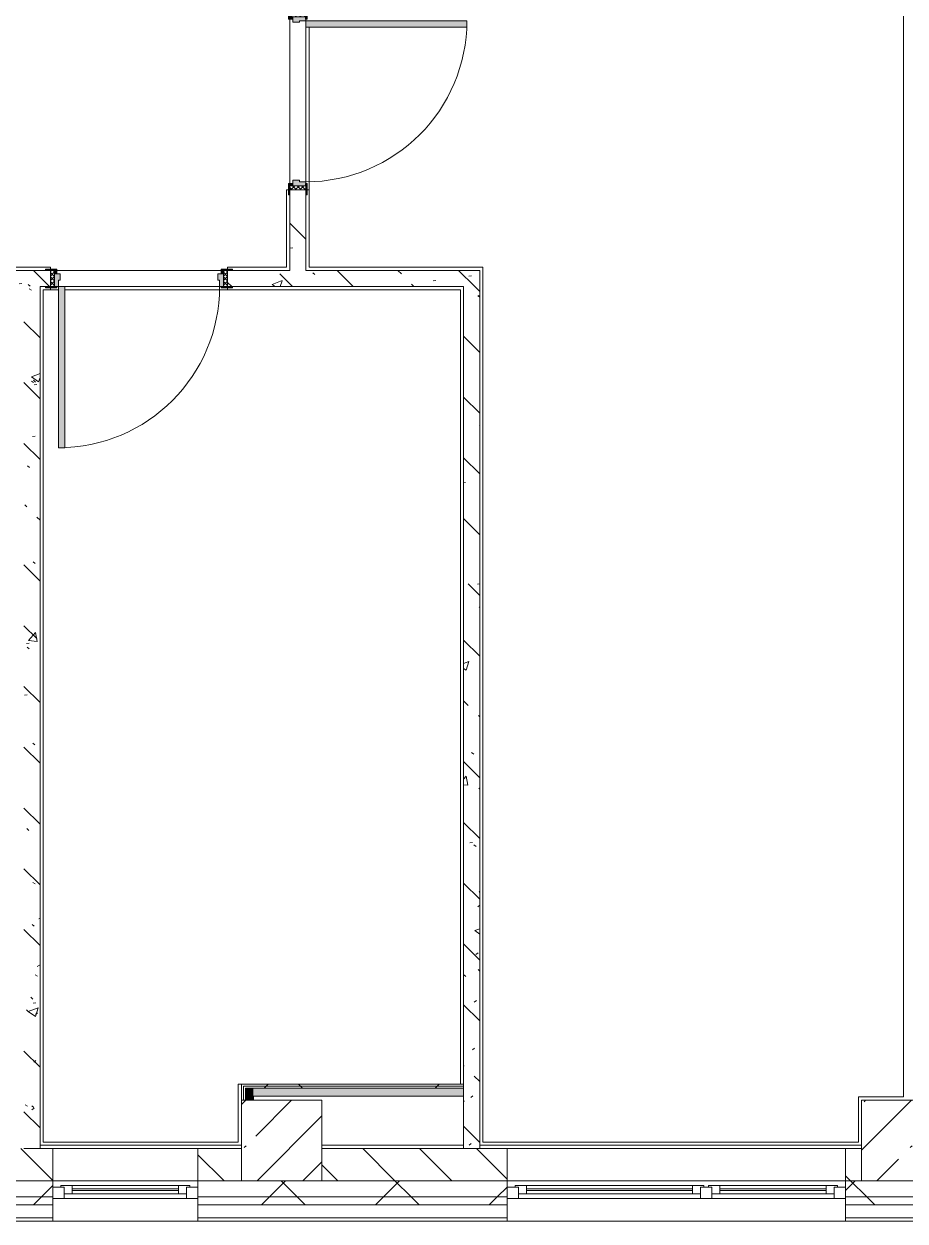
# Model space of a CAD drawing. Header units: millimetres. Extents: x 81676 to 276943, y -8553 to 29000.
# Drawn here: x 226963 to 232433, y 3300 to 10730 of the extents above; entities that cross this region are included whole.
import ezdxf

# ---------------------------------------------------------------- set-up
doc = ezdxf.new("R2010")
doc.units = ezdxf.units.MM
for name, color, linetype, lineweight, true_color in [('A-DOOR-3', 7, 'Continuous', 5, 0xe2e2e2), ('A-DOOR-4', 7, 'Continuous', 5, 0xaaaaaa), ('A-DOOR-FRAM-2', 7, 'Continuous', 5, 0xe2e2e2), ('A-DOOR-FRAM-3', 7, 'Continuous', 5, 0xaaaaaa), ('A-FLOR-3', 7, 'Continuous', 5, 0xaaaaaa), ('I-WALL-1', 7, 'Continuous', 5, 0xe7e7e7), ('I-WALL-2', 7, 'Continuous', 9, 0xe7e7e7), ('I-WALL-5', 7, 'Continuous', 5, 0x787878)]:
    doc.layers.add(name, color=color, linetype=linetype, lineweight=lineweight, true_color=true_color)
for name, color, linetype, lineweight in [('A-GLAZ-2', 7, 'Continuous', 5), ('A-WALL', 7, 'Continuous', 9), ('A-WALL-6', 7, 'Continuous', 5), ('I-WALL-3', 7, 'Continuous', 5), ('S-COLS-1', 7, 'Continuous', 5)]:
    doc.layers.add(name, color=color, linetype=linetype, lineweight=lineweight)
pattern_1 = [(45, (147962.96, 0), (-353.5534, 353.5534), []), (135, (147962.96, 0), (-353.5534, -353.5534), [])]
pattern_2 = [(135, (147962.96, 0), (-377.1708, -377.1708), [533.4, -88.9, 17.78, -88.9]), (135, (147962.96, 376.94), (-377.1708, -377.1708), []), (50, (147962.96, 0), (637.6445, -55.7866), [66.675, -733.425]), (355, (147962.96, 0), (-123.3494, 668.699), [53.34, -586.74]), (100.451, (148016.1, -4.65), (514.299, 612.908), [56.665, -623.315]), (46.184, (147963, 177.8), (948.7764, -147.15), [100.012, -1100.137]), (96.636, (148042, 165.5), (830.909, 865.997), [84.998, -934.973]), (351.184, (147963, 177.8), (830.918, 865.988), [80.01, -880.11]), (21, (148051.86, 133.35), (530.6506, -357.9283), [66.675, -733.425]), (326, (148051.86, 133.35), (216.308, 644.6585), [53.34, -586.74]), (71.451, (148096.1, 103.5), (746.9596, 286.7243), [56.665, -623.315]), (37.5, (147962.96, 0), (10.81053, 295.9426), [16.764, -562.864, 16.764, -578.866, -588.962]), (37.5, (147962.96, 0), (10.81053, 295.9426), [-1175.258, 16.764, -572.198]), (7.5, (147962.96, 0), (233.8692, 350.6318), [16.764, -322.834, 16.764, -549.529, -224.472]), (7.5, (147962.96, 0), (233.8692, 350.6318), [-905.891, 16.764, -207.708]), (327.5, (147764.71, 0), (474.5678, -20.0513), [16.764, -205.486, 16.764, -676.656, -920.115]), (327.5, (147764.71, 0), (474.5678, -20.0513), [-915.67, 16.764, -903.351]), (317.5, (147675.8, 0), (518.4522, 88.9934), [16.764, -272.161, 16.764, -443.738, -653.415]), (317.5, (147675.8, 0), (518.4522, 88.9934), [-749.427, 16.764, -636.651])]
pattern_3 = [(135, (1751.41, 114.685), (-14.14214, -14.14214), []), (225, (1751.41, 114.685), (14.14214, -14.14214), [])]
pattern_4 = [(45, (-371.384, 114.685), (-14.1421, 14.1421), []), (135, (-371.384, 114.685), (-14.1421, -14.1421), [])]
pattern_5 = [(45, (147962.96, 0), (-530.33, 530.33), []), (135, (147962.96, 0), (-530.33, -530.33), [])]

# ---------------------------------------------------------------- blocks, each defined once
blk = doc.blocks.new('BSC_Колонна _Прямоугольная - 500х500-V27-1_6_3_птичка')
at = {"layer": 'S-COLS-1'}
h = blk.add_hatch(dxfattribs=at)
h.set_pattern_fill('FP_50', color=256, style=0, pattern_type=2)
h.set_pattern_definition([(45, (-80600, -3800), (-285.1231, 285.1231), []), (45, (-80314.88, -3800), (-285.1231, 285.1231), [504.031, -100.806, 16.764, -84.042])])
h.paths.add_polyline_path([(250, -250), (250, 250), (-250, 250), (-250, -250), (140.6, -250)])
for p, q in [((250, 250), (-250, 250)), ((-250, 250), (-250, -250)), ((250, -250), (250, 250)), ((-250, -250), (250, -250))]:
    blk.add_line(p, q, dxfattribs=at)
blk = doc.blocks.new('110_Дверь_СКБ_1Ст_Внутренняя1 - Д-4 _л_ 1100x2100h_су мгн-33293497-1_6_3_птичка')
at = {"layer": 'A-DOOR-3'}
h = blk.add_hatch(color=256, dxfattribs=at)
h.paths.add_polyline_path([(537.5, 50), (512.5, 50), (512.5, 10), (502.5, 10), (502.5, -30), (537.5, -30)])
h.paths.add_polyline_path([(-512.5, 50), (-507.1, -30), (-477.5, -30), (-477.5, 10), (-487.5, 10), (-487.5, 50), (-497.5, 50)])
at = {"layer": 'A-DOOR-4'}
h = blk.add_hatch(dxfattribs=at)
h.set_pattern_fill('FP_68', color=256, style=0, pattern_type=2)
h.set_pattern_definition(pattern_3)
h.paths.add_polyline_path([(537.5, 50), (537.5, -50), (562.5, -50), (562.5, 50)])
at = {"layer": 'A-DOOR-FRAM-2'}
for points in [[(472.5, 1050), (472.5, 50), (512.5, 50), (512.5, 1050)], [(-506.7, 58), (-567.5, 58), (-567.5, 50), (-497.5, 50), (-497.5, 58)], [(542.5, 58), (522.5, 58), (522.5, 50), (592.5, 50), (592.5, 58), (562.5, 58)], [(-522.3, -50), (-567.5, -50), (-567.5, -58), (-497.5, -58), (-497.5, -50), (-512.5, -50)], [(-497.5, -30), (-512.5, -30), (-512.5, -50), (-497.5, -50)], [(537.5, -30), (522.5, -30), (522.5, -50), (537.5, -50)], [(522.5, -50), (522.5, -58), (592.5, -58), (592.5, -50), (537.5, -50)]]:
    blk.add_hatch(color=256, dxfattribs=at).paths.add_polyline_path(points)
at = {"layer": 'A-DOOR-FRAM-3'}
h = blk.add_hatch(dxfattribs=at)
h.set_pattern_fill('FP_69', color=256, style=0, pattern_type=2)
h.set_pattern_definition(pattern_4)
h.paths.add_polyline_path([(-537.5, 50), (-537.5, -50), (-512.5, -50), (-512.5, 50)])
at = {"layer": 'A-DOOR-4'}
for p, q in [((512.5, 1050), (472.5, 1050)), ((472.5, 1050), (472.5, 50)), ((512.5, 50), (512.5, 1050)), ((472.5, 50), (512.5, 50))]:
    blk.add_line(p, q, dxfattribs=at)
blk.add_arc((512.5, 50), 1000, 90, 180, dxfattribs=at)
at = {"layer": 'A-DOOR-FRAM-3'}
for p, q in [((-497.5, 58), (-567.5, 58)), ((-567.5, 58), (-567.5, 50)), ((-567.5, 50), (-497.5, 50)), ((-512.5, 50), (-537.5, 50)), ((-537.5, 50), (-537.5, -50)), ((-487.5, 50), (-512.5, 50)), ((-512.5, 50), (-512.5, -30)), ((-512.5, -50), (-512.5, 50)), ((-497.5, 50), (-512.5, 50)), ((-512.5, 50), (-512.5, 49)), ((-512.5, 49), (-497.5, 49)), ((-497.5, 50), (-497.5, 58)), ((-497.5, 49), (-497.5, 50)), ((-487.5, 10), (-487.5, 50)), ((-477.5, 10), (-487.5, 10)), ((-477.5, -30), (-477.5, 10)), ((512.5, 10), (502.5, 10)), ((502.5, 10), (502.5, -30)), ((512.5, 50), (512.5, 10)), ((537.5, 50), (512.5, 50)), ((592.5, 58), (522.5, 58)), ((522.5, 58), (522.5, 50)), ((537.5, 50), (522.5, 50)), ((522.5, 50), (522.5, 49)), ((522.5, 50), (592.5, 50)), ((522.5, 49), (537.5, 49)), ((537.5, -30), (537.5, 50)), ((562.5, 50), (537.5, 50)), ((537.5, 50), (537.5, -50)), ((537.5, 49), (537.5, 50)), ((562.5, -50), (562.5, 50)), ((592.5, 50), (592.5, 58)), ((-497.5, -50), (-567.5, -50)), ((-567.5, -50), (-567.5, -58)), ((-567.5, -58), (-497.5, -58)), ((-537.5, -50), (-512.5, -50)), ((-512.5, -30), (-477.5, -30)), ((-497.5, -30), (-512.5, -30)), ((-512.5, -30), (-512.5, -50)), ((-512.5, -50), (-497.5, -50)), ((-497.5, -50), (-497.5, -30)), ((-497.5, -58), (-497.5, -50)), ((502.5, -30), (537.5, -30)), ((537.5, -30), (522.5, -30)), ((522.5, -30), (522.5, -50)), ((522.5, -50), (537.5, -50)), ((592.5, -50), (522.5, -50)), ((522.5, -50), (522.5, -58)), ((522.5, -58), (592.5, -58)), ((537.5, -50), (537.5, -30)), ((537.5, -50), (562.5, -50)), ((592.5, -58), (592.5, -50))]:
    blk.add_line(p, q, dxfattribs=at)
blk = doc.blocks.new('120_Окно_СКБ_1Ст - 120_Окно_СКБ_1Ст 900х2500_h_-19906150-1_6_3_птичка')
at = {"layer": 'A-GLAZ-2'}
for p, q in [((-450, -75), (-450, -5)), ((-450, -5), (-380, -5)), ((450, -5), (-450, -5)), ((-380, -5), (-380, -75)), ((380, -35), (-380, -35)), ((-380, -35), (-380, -75)), ((-330, -85), (-330, -35)), ((-330, -55), (330, -55)), ((330, -65), (-330, -65)), ((330, -85), (330, -35)), ((380, -75), (380, -5)), ((380, -5), (450, -5)), ((380, -75), (380, -35)), ((450, -5), (450, -75)), ((-380, -75), (-450, -75)), ((-450, -75), (-400, -75)), ((-380, -75), (-400, -75)), ((-400, -75), (-400, -85)), ((-400, -85), (400, -85)), ((400, -85), (-400, -85)), ((450, -75), (380, -75)), ((400, -75), (380, -75)), ((400, -75), (450, -75)), ((400, -85), (400, -75))]:
    blk.add_line(p, q, dxfattribs=at)
blk = doc.blocks.new('120_Окно_СКБ_2Ст - 120_Окно_СКБ_2Ст 2100х2500 _мал створка СЛЕВА_-19967351-1_6_3_птичка')
at = {"layer": 'A-GLAZ-2'}
for p, q in [((-1050, -75), (-1050, -5)), ((-1050, -5), (-980, -5)), ((1050, -5), (-1050, -5)), ((-980, -5), (-980, -75)), ((-220, -35), (-980, -35)), ((-980, -35), (-980, -75)), ((-930, -85), (-930, -35)), ((-930, -55), (-270, -55)), ((-270, -65), (-930, -65)), ((-270, -85), (-270, -35)), ((-220, -75), (-220, -5)), ((-220, -5), (-150, -5)), ((-220, -75), (-220, -35)), ((-150, -5), (-150, -75)), ((980, -35), (-150, -35)), ((-150, -35), (-150, -75)), ((-100, -85), (-100, -35)), ((-100, -55), (930, -55)), ((930, -65), (-100, -65)), ((930, -85), (930, -35)), ((980, -75), (980, -5)), ((980, -5), (1050, -5)), ((980, -75), (980, -35)), ((1050, -5), (1050, -75)), ((-980, -75), (-1050, -75)), ((-1050, -75), (-1000, -75)), ((-980, -75), (-1000, -75)), ((-1000, -75), (-1000, -85)), ((-1000, -85), (-200, -85)), ((-200, -85), (-1000, -85)), ((-150, -75), (-220, -75)), ((-200, -75), (-220, -75)), ((-200, -75), (-170, -75)), ((-200, -85), (-200, -75)), ((-150, -75), (-170, -75)), ((-170, -75), (-170, -85)), ((-170, -85), (1000, -85)), ((1000, -85), (-170, -85)), ((1050, -75), (980, -75)), ((1000, -75), (980, -75)), ((1000, -75), (1050, -75)), ((1000, -85), (1000, -75))]:
    blk.add_line(p, q, dxfattribs=at)
blk = doc.blocks.new('110_Дверь_СКБ_1Ст_Внутренняя1 - Д-4 _п_ 1100x2100h_су мгн 2-33304581-1_6_3_птичка')
at = {"layer": 'A-DOOR-3'}
h = blk.add_hatch(color=256, dxfattribs=at)
h.paths.add_polyline_path([(537.5, 50), (512.5, 50), (512.5, 10), (502.5, 10), (502.5, -30), (537.5, -30), (537.5, 28.8)])
h.paths.add_polyline_path([(-487.5, 50), (-512.5, 50), (-512.5, -30), (-477.5, -30), (-477.5, 10), (-487.5, 10)])
at = {"layer": 'A-DOOR-4'}
h = blk.add_hatch(dxfattribs=at)
h.set_pattern_fill('FP_68', color=256, style=0, pattern_type=2)
h.set_pattern_definition(pattern_3)
h.paths.add_polyline_path([(537.5, 50), (537.5, -50), (562.5, -50), (562.5, 50)])
at = {"layer": 'A-DOOR-FRAM-2'}
for points in [[(-487.5, 1050), (-487.5, 50), (-447.5, 50), (-447.5, 1050)], [(-567.5, 58), (-567.5, 50), (-497.5, 50), (-497.5, 58), (-561.1, 58)], [(530.1, 58), (522.5, 58), (522.5, 50), (592.5, 50), (592.5, 58), (537.5, 58)], [(-497.5, -50), (-567.5, -50), (-567.5, -58), (-497.5, -58)], [(-497.5, -30), (-512.5, -30), (-512.5, -50), (-497.5, -50)], [(537.5, -30), (522.5, -30), (522.5, -50), (537.5, -50)], [(522.5, -50), (522.5, -58), (592.5, -58), (592.5, -50), (537.5, -50)]]:
    blk.add_hatch(color=256, dxfattribs=at).paths.add_polyline_path(points)
at = {"layer": 'A-DOOR-FRAM-3'}
h = blk.add_hatch(dxfattribs=at)
h.set_pattern_fill('FP_69', color=256, style=0, pattern_type=2)
h.set_pattern_definition(pattern_4)
h.paths.add_polyline_path([(-512.5, 50), (-537.5, 50), (-537.5, -50), (-512.5, -50), (-512.5, -41.8)])
at = {"layer": 'A-DOOR-4'}
for p, q in [((-487.5, 1050), (-487.5, 50)), ((-447.5, 1050), (-487.5, 1050)), ((-447.5, 50), (-447.5, 1050)), ((-487.5, 50), (-447.5, 50))]:
    blk.add_line(p, q, dxfattribs=at)
blk.add_arc((-487.5, 50), 1000, 360, 90, dxfattribs=at)
at = {"layer": 'A-DOOR-FRAM-3'}
for p, q in [((-497.5, 58), (-567.5, 58)), ((-567.5, 58), (-567.5, 50)), ((-567.5, 50), (-497.5, 50)), ((-512.5, 50), (-537.5, 50)), ((-537.5, 50), (-537.5, -50)), ((-487.5, 50), (-512.5, 50)), ((-512.5, 50), (-512.5, -30)), ((-512.5, -50), (-512.5, 50)), ((-497.5, 50), (-512.5, 50)), ((-512.5, 50), (-512.5, 49)), ((-512.5, 49), (-497.5, 49)), ((-497.5, 50), (-497.5, 58)), ((-497.5, 49), (-497.5, 50)), ((-487.5, 10), (-487.5, 50)), ((-477.5, 10), (-487.5, 10)), ((-477.5, -30), (-477.5, 10)), ((512.5, 10), (502.5, 10)), ((502.5, 10), (502.5, -30)), ((512.5, 50), (512.5, 10)), ((537.5, 50), (512.5, 50)), ((592.5, 58), (522.5, 58)), ((522.5, 58), (522.5, 50)), ((537.5, 50), (522.5, 50)), ((522.5, 50), (522.5, 49)), ((522.5, 50), (592.5, 50)), ((522.5, 49), (537.5, 49)), ((537.5, -30), (537.5, 50)), ((562.5, 50), (537.5, 50)), ((537.5, 50), (537.5, -50)), ((537.5, 49), (537.5, 50)), ((562.5, -50), (562.5, 50)), ((592.5, 50), (592.5, 58)), ((-497.5, -50), (-567.5, -50)), ((-567.5, -50), (-567.5, -58)), ((-567.5, -58), (-497.5, -58)), ((-537.5, -50), (-512.5, -50)), ((-512.5, -30), (-477.5, -30)), ((-497.5, -30), (-512.5, -30)), ((-512.5, -30), (-512.5, -50)), ((-512.5, -50), (-497.5, -50)), ((-497.5, -50), (-497.5, -30)), ((-497.5, -58), (-497.5, -50)), ((502.5, -30), (537.5, -30)), ((537.5, -30), (522.5, -30)), ((522.5, -30), (522.5, -50)), ((522.5, -50), (537.5, -50)), ((592.5, -50), (522.5, -50)), ((522.5, -50), (522.5, -58)), ((522.5, -58), (592.5, -58)), ((537.5, -50), (537.5, -30)), ((537.5, -50), (562.5, -50)), ((592.5, -58), (592.5, -50))]:
    blk.add_line(p, q, dxfattribs=at)
blk = doc.blocks.new('BSC_Колонна _Прямоугольная - 500х500-V145-1_6_3_птичка')
at = {"layer": 'S-COLS-1'}
h = blk.add_hatch(dxfattribs=at)
h.set_pattern_fill('FP_159', color=256, style=0, pattern_type=2)
h.set_pattern_definition([(45, (-84450, -3800), (-285.1231, 285.1231), []), (45, (-84164.88, -3800), (-285.1231, 285.1231), [504.031, -100.806, 16.764, -84.042])])
h.paths.add_polyline_path([(8.5, -250), (250, -250), (250, 250), (-250, 250), (-250, -250)])
for p, q in [((250, 250), (-250, 250)), ((-250, 250), (-250, -250)), ((250, -250), (250, 250)), ((-250, -250), (250, -250))]:
    blk.add_line(p, q, dxfattribs=at)

msp = doc.modelspace()

# ---------------------------------------------------------------- hatches: boundary and pattern name
at = {"layer": 'A-WALL-6'}
h = msp.add_hatch(dxfattribs=at)
h.set_pattern_fill('FP_65', color=256, style=0, pattern_type=2)
h.set_pattern_definition([(135, (147962.96, 0), (-176.7767, -176.7767), [])])
h.paths.add_polyline_path([(224056.2, 3550), (225043, 3550), (225043, 3750), (223943, 3750), (223943, 3550)])
h.paths.add_polyline_path([(226963.4, 3550), (227143.4, 3550), (227143.4, 3750), (225943, 3750), (225943, 3550), (226844.6, 3550)])
h.paths.add_polyline_path([(232163, 3550), (232163, 3750), (232063, 3750), (232063, 3550)])
h.paths.add_polyline_path([(228043.4, 3550), (228313, 3550), (228313, 3750), (228043.4, 3750), (228043.4, 3727.7)])
h.paths.add_polyline_path([(229963, 3550), (229963, 3750), (228813, 3750), (228813, 3550)])
h = msp.add_hatch(dxfattribs=at)
h.set_pattern_fill('FP_54', color=256, style=0, pattern_type=2)
h.set_pattern_definition(pattern_1)
h.paths.add_polyline_path([(232421.4, 3450), (232763, 3450), (232763, 3550), (232063, 3550), (232063, 3450), (232163, 3450)])
h.paths.add_polyline_path([(224985.6, 3450), (225043, 3455.7), (225043, 3550), (223821, 3546.3), (223821, 3450), (224581.1, 3450)])
h.paths.add_polyline_path([(225943, 3450), (227143.4, 3450), (227143.4, 3550), (225943, 3550), (225943, 3466.9)])
h.paths.add_polyline_path([(228703.5, 3450), (229963, 3450), (229963, 3550), (228043.4, 3550), (228043.4, 3450)])
h = msp.add_hatch(dxfattribs=at)
h.set_pattern_fill('FP_54', color=256, style=0, pattern_type=2)
h.set_pattern_definition(pattern_1)
h.paths.add_polyline_path([(232063, 3400), (232813, 3400), (232813, 3450), (232063, 3450), (232063, 3440)])
h.paths.add_polyline_path([(224985.6, 3400), (225043, 3400), (225043, 3450), (223821, 3450), (223821, 3400), (224056.2, 3400)])
h.paths.add_polyline_path([(226844.6, 3400), (227143.4, 3400), (227143.4, 3450), (225943, 3450), (225943, 3400)])
h.paths.add_polyline_path([(228043.4, 3400), (229963, 3400), (229963, 3450), (228043.4, 3450), (228043.4, 3440)])
at = {"layer": 'I-WALL-1'}
msp.add_hatch(color=256, dxfattribs=at).paths.add_polyline_path([(229693, 4075), (229693, 4125), (228388, 4125), (228388, 4075), (228813, 4075)])
at = {"layer": 'I-WALL-2'}
msp.add_hatch(color=256, dxfattribs=at).paths.add_polyline_path([(228338, 4050), (228388, 4050), (228388, 4125), (228338, 4124.5), (228338, 4095.2)])
at = {"layer": 'I-WALL-3'}
h = msp.add_hatch(dxfattribs=at)
h.set_pattern_fill('FP_170', color=256, style=0, pattern_type=2)
h.set_pattern_definition(pattern_5)
h.paths.add_polyline_path([(228388, 4137.5), (229693, 4137.5), (229693, 4150), (228325.5, 4150), (228325.5, 4137.5), (228338, 4137.5)])
h = msp.add_hatch(dxfattribs=at)
h.set_pattern_fill('FP_170', color=256, style=0, pattern_type=2)
h.set_pattern_definition(pattern_5)
h.paths.add_polyline_path([(229673, 4125), (229693, 4125), (229693, 4137.5), (228338, 4137.5), (228338, 4125), (228388, 4125)])
at = {"layer": 'I-WALL-5'}
h = msp.add_hatch(dxfattribs=at)
h.set_pattern_fill('FP_63', color=256, style=0, pattern_type=2)
h.set_pattern_definition(pattern_2)
h.paths.add_polyline_path([(228703.5, 9200), (228713, 9200), (228713, 9700), (228613, 9700), (228613, 9200)])
h.paths.add_polyline_path([(228703.5, 10800), (228713, 10800), (228713, 10900), (228613, 10900), (228613, 10800)])
h = msp.add_hatch(dxfattribs=at)
h.set_pattern_fill('FP_63', color=256, style=0, pattern_type=2)
h.set_pattern_definition(pattern_2)
h.paths.add_polyline_path([(227083.4, 9100), (227128, 9100), (227128, 9200), (226821, 9200), (226821, 9100), (227063.4, 9100)])
h.paths.add_polyline_path([(223913, 9100), (223943, 9100), (223943, 9200), (223663, 9200), (223663, 9100), (223683, 9100)])
h.paths.add_polyline_path([(228703.5, 9100), (229793, 9100), (229793, 9200), (228228, 9200), (228228, 9100), (228593, 9100)])
h.paths.add_polyline_path([(224893, 9100), (225721, 9100), (225721, 9200), (224893, 9200)])
h = msp.add_hatch(dxfattribs=at)
h.set_pattern_fill('FP_63', color=256, style=0, pattern_type=2)
h.set_pattern_definition(pattern_2)
h.paths.add_polyline_path([(226963.4, 3750), (227063.4, 3750), (227063.4, 9100), (226963.4, 9100), (226963.4, 3762.9)])
h = msp.add_hatch(dxfattribs=at)
h.set_pattern_fill('FP_63', color=256, style=0, pattern_type=2)
h.set_pattern_definition(pattern_2)
h.paths.add_polyline_path([(229693, 3750), (229793, 3750), (229793, 9100), (229693, 9100), (229693, 3770)])

# ---------------------------------------------------------------- linework, layer by layer
at = {"layer": 'A-FLOR-3'}
for p, q in [((232423, 4070), (232423, 10880)), ((228733, 10710), (228733, 9220)), ((228593, 9220), (228593, 9700)), ((228593, 9700), (228605, 9700)), ((228721, 9700), (228733, 9700)), ((226821, 9220), (227128, 9220)), ((227128, 9220), (227128, 9208)), ((228228, 9208), (228228, 9220)), ((228228, 9220), (228593, 9220)), ((228733, 9220), (229813, 9220)), ((229813, 9220), (229813, 3790)), ((227083.4, 9080), (227083.4, 3790)), ((227083.4, 9080), (227178, 9080)), ((227128, 9092), (227128, 9080)), ((227218, 9080), (229673, 9080)), ((228228, 9080), (228228, 9092)), ((229673, 4150), (229673, 9080)), ((228293, 3790), (228293, 4150)), ((228293, 4150), (228313, 4150)), ((232143, 3790), (232143, 4070)), ((232143, 4070), (232423, 4070)), ((227083.4, 3790), (228293, 3790)), ((229813, 3790), (232143, 3790))]:
    msp.add_line(p, q, dxfattribs=at)
at = {"layer": 'A-WALL'}
for p, q in [((228325.5, 4050), (228325.5, 4137.5)), ((229693, 4137.5), (228325.5, 4137.5)), ((228338, 4050), (228338, 4125)), ((229693, 4125), (228338, 4125)), ((226963.4, 3750), (227063.4, 3750)), ((229693, 3750), (229793, 3750)), ((227143.4, 3550), (225943, 3550)), ((228313, 3550), (228043.4, 3550)), ((229963, 3550), (228813, 3550)), ((232163, 3550), (232063, 3550)), ((225943, 3450), (227143.4, 3450)), ((228043.4, 3450), (229963, 3450)), ((232063, 3450), (232763, 3450)), ((225943, 3400), (227143.4, 3400)), ((228043.4, 3400), (229963, 3400)), ((232063, 3400), (232813, 3400)), ((225943, 3320), (227143.4, 3320)), ((228043.4, 3320), (229963, 3320)), ((232063, 3320), (232893, 3320))]:
    msp.add_line(p, q, dxfattribs=at)
at = {"layer": 'A-WALL-6'}
for p, q in [((227063.4, 3750), (228313, 3750)), ((227143.4, 3300), (227143.4, 3750)), ((228043.4, 3750), (228043.4, 3300)), ((229693, 3750), (228813, 3750)), ((229793, 3750), (232163, 3750)), ((229963, 3300), (229963, 3750)), ((232063, 3750), (232063, 3300)), ((223821, 3300), (232913, 3300))]:
    msp.add_line(p, q, dxfattribs=at)
at = {"layer": 'I-WALL-3'}
for p, q in [((228613, 9740), (228613, 10760)), ((228713, 10710), (228713, 9750)), ((228613, 9670), (228613, 9200)), ((228713, 9200), (228713, 9670)), ((227098, 9200), (226851, 9200)), ((227168, 9200), (228188, 9200)), ((228613, 9200), (228258, 9200)), ((229793, 9200), (228713, 9200)), ((229793, 3750), (229793, 9200)), ((227063.4, 9100), (227098, 9100)), ((227063.4, 3750), (227063.4, 9100)), ((228178, 9100), (227218, 9100)), ((228258, 9100), (229693, 9100)), ((229693, 9100), (229693, 3750)), ((228313, 4150), (228313, 4050)), ((229693, 4150), (228313, 4150)), ((228388, 4050), (228388, 4075)), ((228388, 4075), (229693, 4075)), ((227063.4, 3770), (228313, 3770)), ((228813, 3770), (229693, 3770)), ((229793, 3770), (232163, 3770)), ((228043.4, 3550), (227143.4, 3550)), ((232063, 3550), (229963, 3550))]:
    msp.add_line(p, q, dxfattribs=at)

# ---------------------------------------------------------------- block references
at = {"layer": 'A-DOOR-4'}
for name, p, rotation in [('110_Дверь_СКБ_1Ст_Внутренняя1 - Д-4 _п_ 1100x2100h_су мгн 2-33304581-1_6_3_птичка', (228663, 10262.5), 269.9999999999998), ('110_Дверь_СКБ_1Ст_Внутренняя1 - Д-4 _л_ 1100x2100h_су мгн-33293497-1_6_3_птичка', (227690.5, 9150), 180)]:
    msp.add_blockref(name, p, dxfattribs=dict(at, rotation=rotation))
at = {"layer": 'A-GLAZ-2', "rotation": 180}
for name, p in [('120_Окно_СКБ_1Ст - 120_Окно_СКБ_1Ст 900х2500_h_-19906150-1_6_3_птичка', (227593.4, 3435)), ('120_Окно_СКБ_2Ст - 120_Окно_СКБ_2Ст 2100х2500 _мал створка СЛЕВА_-19967351-1_6_3_птичка', (231013, 3435))]:
    msp.add_blockref(name, p, dxfattribs=at)
at = {"layer": 'S-COLS-1'}
for name, p in [('BSC_Колонна _Прямоугольная - 500х500-V27-1_6_3_птичка', (228563, 3800)), ('BSC_Колонна _Прямоугольная - 500х500-V145-1_6_3_птичка', (232413, 3800))]:
    msp.add_blockref(name, p, dxfattribs=at)

doc.saveas('drawing.dxf')
